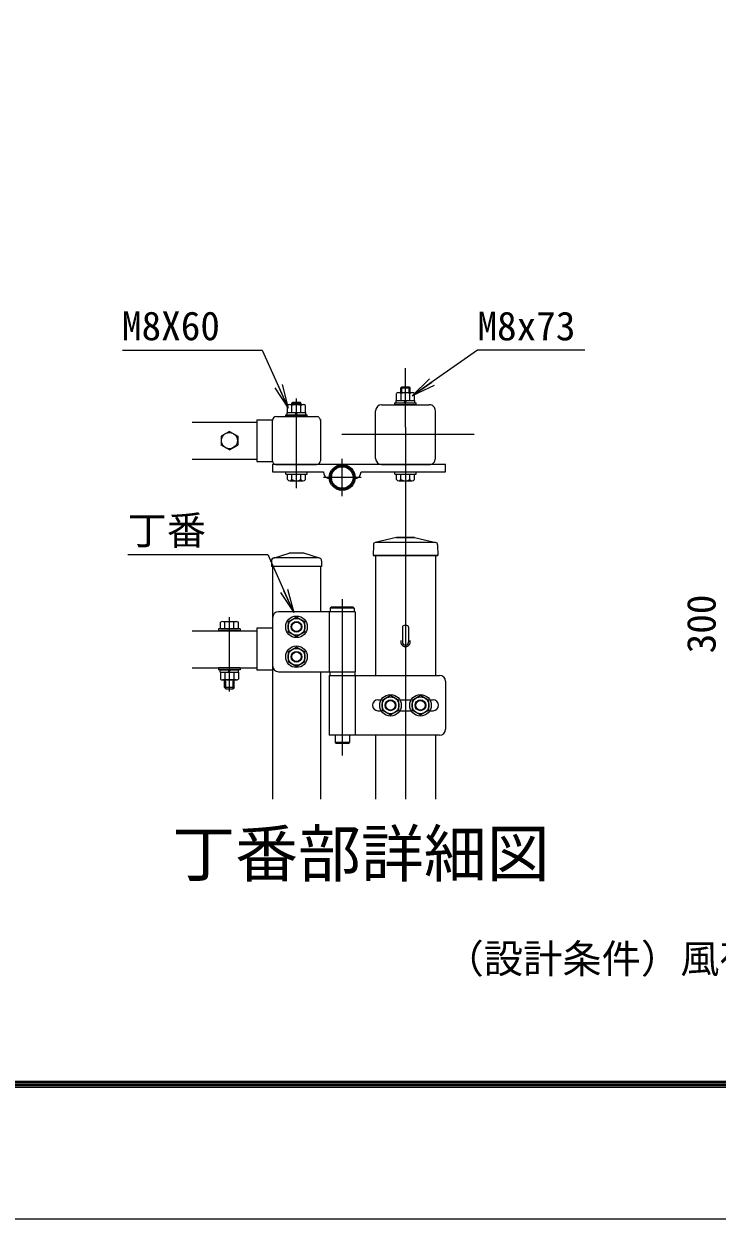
# Model space of a CAD drawing. Units: millimetres, scale not verified. Extents: x -6052 to 2348, y -2970 to 2970.
# Drawn here: x -3137 to -1980, y -2970 to -974 of the extents above; entities that cross this region are included whole.
import ezdxf
from ezdxf.enums import TextEntityAlignment as Align

# ---------------------------------------------------------------- set-up
doc = ezdxf.new("R2010")
doc.units = ezdxf.units.MM
doc.header["$LTSCALE"] = 20
doc.linetypes.add('USER1', pattern=[50.8, 31.75, -6.35, 6.35, -6.35])
doc.layers.add('0-1_D-TTL-TXT', color=7, linetype='Continuous')
for name, color, linetype, lineweight in [('0-2_D-STR-TXT', 7, 'Continuous', 13), ('0-3_D-STR1', 1, 'Continuous', 25), ('0-4_D-BMK', 2, 'USER1', 13), ('0-5_D-STR-DIM', 7, 'Continuous', 13), ('0-6_0', 7, 'Continuous', 25), ('0-7_D-STR3', 3, 'Continuous', 13), ('0-9_D-TTL', 7, 'Continuous', 25)]:
    doc.layers.add(name, color=color, linetype=linetype, lineweight=lineweight)
doc.styles.add('ＭＳ ゴシック', font='')
doc.styles.get('ＭＳ ゴシック').set_extended_font_data('MS Gothic')

# ---------------------------------------------------------------- blocks, each defined once
blk = doc.blocks.new('_Open')
at = {"layer": '0-6_0'}
blk.add_line((-20, 3.33), (0, 0), dxfattribs=at)
blk.add_lwpolyline([(-20, -3.33), (0, 0), (-20, 0)], dxfattribs=at)

msp = doc.modelspace()

# ---------------------------------------------------------------- linework, layer by layer
at = {"layer": '0-2_D-STR-TXT'}
for points in [[(-2972.82, -1518.88), (-2739.23, -1518.88), (-2696.63, -1614.07)], [(-2200.73, -1519.09), (-2380.03, -1519.09), (-2487.18, -1594.44)], [(-2963.59, -1860.3), (-2730, -1860.3), (-2687.4, -1955.49)]]:
    msp.add_lwpolyline(points, dxfattribs=at)
at = {"layer": '0-3_D-STR1'}
for p, q in [((-2539.87, -1610.1), (-2460.27, -1610.1)), ((-2748.07, -1635.25), (-2748.07, -1705.05)), ((-2748.07, -1635.25), (-2722.07, -1635.25)), ((-2715.67, -1630.1), (-2648.47, -1630.1)), ((-2642.07, -1635.1), (-2642.07, -1703.7)), ((-2550.07, -1699.9), (-2550.07, -1620.3)), ((-2450.07, -1699.9), (-2450.07, -1620.3)), ((-2856.26, -1639.1), (-2748.07, -1639.1)), ((-2722.07, -1703.7), (-2722.07, -1636.6)), ((-2856.26, -1701.1), (-2748.07, -1701.1)), ((-2748.07, -1705.05), (-2722.07, -1705.05)), ((-2715.67, -1710.1), (-2648.47, -1710.1)), ((-2539.87, -1710.1), (-2460.27, -1710.1)), ((-2515.07, -1832.05), (-2550.65, -1840.22)), ((-2515.07, -1832.05), (-2550.65, -1840.22)), ((-2515.07, -1832.05), (-2485.07, -1832.05)), ((-2485.07, -1832.05), (-2515.07, -1832.05)), ((-2485.07, -1832.05), (-2449.49, -1840.22)), ((-2485.07, -1832.05), (-2449.49, -1840.22)), ((-2553.76, -1844.05), (-2554.07, -1862.05)), ((-2553.76, -1844.05), (-2554.07, -1862.05)), ((-2450.25, -1840.05), (-2549.9, -1840.05)), ((-2446.39, -1844.05), (-2446.07, -1862.05)), ((-2724.07, -1870.84), (-2724.07, -1880.04)), ((-2720.68, -1866.26), (-2694.07, -1858.04)), ((-2644.15, -1866.04), (-2719.27, -1866.04)), ((-2670.07, -1858.04), (-2694.07, -1858.04)), ((-2643.45, -1866.26), (-2670.07, -1858.04)), ((-2640.07, -1870.84), (-2640.07, -1880.04)), ((-2554.07, -1862.05), (-2446.07, -1862.05)), ((-2446.07, -1862.05), (-2554.07, -1862.05)), ((-2550.07, -1862.05), (-2550.07, -2062.05)), ((-2450.07, -1862.05), (-2450.07, -2062.05)), ((-2640.07, -1880.04), (-2724.07, -1880.04)), ((-2722.07, -1880.04), (-2722.07, -2268.55)), ((-2642.07, -1880.04), (-2642.07, -1956.01)), ((-2856.26, -1987.55), (-2748.07, -1987.55)), ((-2748.07, -1983.55), (-2748.07, -2053.55)), ((-2722.07, -1983.55), (-2748.07, -1983.55)), ((-2856.26, -2049.55), (-2748.07, -2049.55)), ((-2722.07, -2053.55), (-2748.07, -2053.55)), ((-2642.07, -2056.01), (-2642.07, -2268.55)), ((-2550.07, -2162.05), (-2550.07, -2268.55)), ((-2450.07, -2162.05), (-2450.07, -2268.55))]:
    msp.add_line(p, q, dxfattribs=at)
for centre, radius, start, end in [((-2539.87, -1620.3), 10.2, 90.00031, 179.99985), ((-2460.27, -1620.3), 10.2, 0, 90.00028), ((-2715.67, -1636.5), 6.4, 90.00001, 179.99999), ((-2648.47, -1636.5), 6.4, 359.9993, 90.00003), ((-2715.67, -1703.7), 6.4, 179.99928, 270.00003), ((-2648.47, -1703.7), 6.4, 270, 359.99916), ((-2539.87, -1699.9), 10.2, 179.99984, 269.99973), ((-2460.27, -1699.9), 10.2, 269.9997, 0), ((-2549.76, -1844.12), 4, 102.93782, 179), ((-2549.76, -1844.12), 4, 102.93782, 179), ((-2450.38, -1844.12), 4, 1, 77.06218), ((-2719.27, -1870.84), 4.8, 90, 180), ((-2644.87, -1870.84), 4.8, 0, 72.84994), ((-2500.07, -2006.05), 8, 162.5424, 17.4576)]:
    msp.add_arc(centre, radius, start, end, dxfattribs=at)
at = {"layer": '0-4_D-BMK'}
for p, q in [((-2500.07, -1647.88), (-2500.07, -1548.87)), ((-2682.07, -1749.73), (-2682.07, -1599.75)), ((-2500.07, -1647.88), (-2500.07, -2268.55)), ((-2385.67, -1660.1), (-2606.53, -1660.11)), ((-2605.67, -1763.08), (-2605.67, -1700.33)), ((-2574.3, -1731.7), (-2637.04, -1731.7)), ((-2605.56, -1934.98), (-2605.56, -2195.93)), ((-2794.07, -2089.24), (-2794.07, -1965.06))]:
    msp.add_line(p, q, dxfattribs=at)
at = {"layer": '0-7_D-STR3'}
for p, q in [((-2515.07, -1602.9), (-2515.07, -1591.3)), ((-2511.63, -1589.9), (-2488.54, -1589.9)), ((-2508.07, -1582.11), (-2506.07, -1580.11)), ((-2508.07, -1589.9), (-2508.07, -1582.11)), ((-2507.57, -1602.9), (-2507.57, -1591.3)), ((-2494.07, -1589.9), (-2494.07, -1580.11)), ((-2492.57, -1602.9), (-2492.57, -1591.3)), ((-2492.07, -1589.9), (-2492.07, -1582.11)), ((-2485.07, -1602.9), (-2485.07, -1591.3)), ((-2697.07, -1622.9), (-2697.07, -1611.3)), ((-2693.63, -1609.9), (-2670.54, -1609.9)), ((-2690.07, -1608.11), (-2688.07, -1606.11)), ((-2690.07, -1609.9), (-2690.07, -1608.11)), ((-2689.57, -1622.9), (-2689.57, -1611.3)), ((-2676.07, -1609.9), (-2676.07, -1606.11)), ((-2674.57, -1622.9), (-2674.57, -1611.3)), ((-2674.07, -1609.9), (-2674.07, -1608.11)), ((-2667.07, -1622.9), (-2667.07, -1611.3)), ((-2518.07, -1610.1), (-2518.07, -1606.9)), ((-2518.07, -1606.9), (-2482.07, -1606.9)), ((-2482.07, -1610.1), (-2518.07, -1610.1)), ((-2515.47, -1606.9), (-2484.67, -1606.9)), ((-2515.07, -1602.9), (-2485.07, -1602.9)), ((-2502.21, -1606.9), (-2499.9, -1602.9)), ((-2500.82, -1606.9), (-2498.51, -1602.9)), ((-2484.67, -1606.9), (-2484.67, -1602.9)), ((-2482.07, -1610.1), (-2482.07, -1606.9)), ((-2700.07, -1630.1), (-2700.07, -1626.9)), ((-2700.07, -1626.9), (-2664.07, -1626.9)), ((-2664.07, -1630.1), (-2700.07, -1630.1)), ((-2697.47, -1626.9), (-2666.67, -1626.9)), ((-2697.07, -1622.9), (-2667.07, -1622.9)), ((-2684.21, -1626.9), (-2681.9, -1622.9)), ((-2682.82, -1626.9), (-2680.51, -1622.9)), ((-2666.67, -1626.9), (-2666.67, -1622.9)), ((-2664.07, -1630.1), (-2664.07, -1626.9)), ((-2794.07, -1654.65), (-2808.07, -1662.73)), ((-2794.07, -1654.65), (-2780.07, -1662.73)), ((-2808.07, -1662.73), (-2808.07, -1677.57)), ((-2780.07, -1662.73), (-2780.07, -1677.57)), ((-2794.07, -1685.65), (-2808.07, -1677.57)), ((-2794.07, -1685.65), (-2780.07, -1677.57)), ((-2433.27, -1710.1), (-2722.07, -1710.1)), ((-2700.07, -1722.1), (-2664.07, -1722.1)), ((-2700.07, -1726.1), (-2700.07, -1722.1)), ((-2700.07, -1726.1), (-2664.07, -1726.1)), ((-2697.07, -1734.94), (-2697.07, -1726.1)), ((-2697.07, -1726.1), (-2667.07, -1726.1)), ((-2689.59, -1734.94), (-2689.59, -1726.1)), ((-2674.55, -1734.94), (-2674.55, -1726.1)), ((-2667.07, -1734.94), (-2667.07, -1726.1)), ((-2664.07, -1726.1), (-2664.07, -1722.1)), ((-2518.07, -1722.1), (-2482.07, -1722.1)), ((-2518.07, -1726.1), (-2518.07, -1722.1)), ((-2518.07, -1726.1), (-2482.07, -1726.1)), ((-2515.07, -1734.94), (-2515.07, -1726.1)), ((-2515.07, -1726.1), (-2485.07, -1726.1)), ((-2507.59, -1734.94), (-2507.59, -1726.1)), ((-2492.55, -1734.94), (-2492.55, -1726.1)), ((-2485.07, -1734.94), (-2485.07, -1726.1)), ((-2482.07, -1726.1), (-2482.07, -1722.1)), ((-2693.33, -1737.1), (-2670.81, -1737.1)), ((-2511.33, -1737.1), (-2488.81, -1737.1)), ((-2585.67, -1950.05), (-2625.67, -1950.05)), ((-2587.67, -1948.05), (-2623.67, -1948.05)), ((-2809.08, -1984.35), (-2809.08, -1973.45)), ((-2805.33, -1972.34), (-2782.82, -1972.34)), ((-2801.58, -1984.35), (-2801.58, -1973.45)), ((-2786.57, -1984.35), (-2786.57, -1973.45)), ((-2779.07, -1984.35), (-2779.07, -1973.45)), ((-2722.07, -1966.05), (-2722.07, -2046.05)), ((-2584.07, -1956.05), (-2712.07, -1956.05)), ((-2627.27, -1956.05), (-2627.27, -2056.05)), ((-2585.67, -1956.05), (-2625.67, -1956.05)), ((-2584.07, -1956.05), (-2584.07, -2056.05)), ((-2812.07, -1984.35), (-2812.07, -1987.55)), ((-2776.07, -1984.35), (-2812.07, -1984.35)), ((-2776.07, -1987.55), (-2812.07, -1987.55)), ((-2809.08, -1984.35), (-2779.07, -1984.35)), ((-2776.07, -1984.35), (-2776.07, -1987.55)), ((-2505.27, -1981.71), (-2505.27, -2006.05)), ((-2494.87, -1981.71), (-2494.87, -2006.05)), ((-2812.07, -2049.55), (-2812.07, -2052.75)), ((-2776.07, -2049.55), (-2812.07, -2049.55)), ((-2776.07, -2052.75), (-2812.07, -2052.75)), ((-2796.21, -2056.75), (-2793.9, -2052.75)), ((-2794.82, -2056.75), (-2792.52, -2052.75)), ((-2776.07, -2049.55), (-2776.07, -2052.75)), ((-2809.08, -2056.75), (-2809.08, -2068.64)), ((-2782.82, -2069.75), (-2805.33, -2069.75)), ((-2802.07, -2082.35), (-2802.07, -2069.75)), ((-2801.58, -2056.75), (-2801.58, -2068.64)), ((-2800.07, -2084.35), (-2800.07, -2069.75)), ((-2788.07, -2084.35), (-2788.07, -2069.75)), ((-2786.57, -2056.75), (-2786.57, -2068.64)), ((-2786.07, -2082.35), (-2786.07, -2069.75)), ((-2779.07, -2056.75), (-2779.07, -2068.64)), ((-2712.07, -2056.05), (-2584.07, -2056.05)), ((-2627.27, -2062.05), (-2443.27, -2062.05)), ((-2627.27, -2062.05), (-2627.27, -2162.05)), ((-2626.67, -2056.05), (-2584.67, -2056.05)), ((-2584.67, -2056.05), (-2584.67, -2062.05)), ((-2584.07, -2062.05), (-2584.07, -2162.05)), ((-2433.27, -2072.05), (-2433.27, -2152.05)), ((-2800.07, -2084.35), (-2802.07, -2082.35)), ((-2786.07, -2082.35), (-2802.07, -2082.35)), ((-2800.07, -2084.35), (-2788.07, -2084.35)), ((-2786.07, -2082.35), (-2788.07, -2084.35)), ((-2555.07, -2112.05), (-2554.87, -2112.05)), ((-2546.07, -2103.05), (-2540.66, -2103.05)), ((-2509.48, -2103.05), (-2490.66, -2103.05)), ((-2459.48, -2103.05), (-2454.07, -2103.05)), ((-2445.07, -2112.05), (-2444.87, -2112.05)), ((-2546.07, -2121.05), (-2540.66, -2121.05)), ((-2509.48, -2121.05), (-2490.66, -2121.05)), ((-2459.48, -2121.05), (-2454.07, -2121.05)), ((-2443.27, -2162.05), (-2627.27, -2162.05)), ((-2617.67, -2162.05), (-2617.67, -2174.05)), ((-2615.67, -2176.05), (-2617.67, -2174.05)), ((-2593.67, -2174.05), (-2617.67, -2174.05)), ((-2595.67, -2176.05), (-2593.67, -2174.05)), ((-2593.67, -2162.05), (-2593.67, -2174.05)), ((-2595.67, -2176.05), (-2615.67, -2176.05))]:
    msp.add_line(p, q, dxfattribs=at)
for points in [[(-2508.07, -1582.11), (-2492.07, -1582.11), (-2494.07, -1580.11)], [(-2506.07, -1589.9), (-2506.07, -1580.11), (-2494.07, -1580.11)], [(-2690.07, -1608.11), (-2674.07, -1608.11), (-2676.07, -1606.11)], [(-2688.07, -1609.9), (-2688.07, -1606.11), (-2676.07, -1606.11)], [(-2515.47, -1606.9), (-2515.47, -1602.9), (-2484.67, -1602.9)], [(-2697.47, -1626.9), (-2697.47, -1622.9), (-2666.67, -1622.9)], [(-2722.07, -1710.1), (-2722.07, -1722.1), (-2637.02, -1722.1)], [(-2574.32, -1722.1), (-2433.27, -1722.1), (-2433.27, -1710.1)], [(-2623.67, -1948.05), (-2625.67, -1950.05), (-2625.67, -1956.05)], [(-2587.67, -1948.05), (-2585.67, -1950.05), (-2585.67, -1956.05)], [(-2809.47, -2056.75), (-2778.67, -2056.75), (-2778.67, -2052.75)], [(-2809.47, -2056.75), (-2809.47, -2052.75), (-2778.67, -2052.75)], [(-2626.67, -2056.05), (-2626.67, -2062.05), (-2584.67, -2062.05)]]:
    msp.add_lwpolyline(points, dxfattribs=at)
for points in [[(-2682.07, -1964.85), (-2696.1, -1972.95), (-2696.1, -1989.15), (-2682.07, -1997.25), (-2668.04, -1989.15), (-2668.04, -1972.95)], [(-2682.07, -2014.85), (-2696.1, -2022.95), (-2696.1, -2039.15), (-2682.07, -2047.25), (-2668.04, -2039.15), (-2668.04, -2022.95)], [(-2525.07, -2095.85), (-2539.1, -2103.95), (-2539.1, -2120.15), (-2525.07, -2128.25), (-2511.04, -2120.15), (-2511.04, -2103.95)], [(-2475.07, -2095.85), (-2489.1, -2103.95), (-2489.1, -2120.15), (-2475.07, -2128.25), (-2461.04, -2120.15), (-2461.04, -2103.95)]]:
    msp.add_lwpolyline(points, close=True, dxfattribs=at)
for centre, radius in [((-2794.07, -1670.15), 13.42), ((-2605.67, -1731.7), 21.6), ((-2605.67, -1731.7), 20), ((-2605.67, -1731.7), 18), ((-2682.07, -1981.05), 18), ((-2682.07, -1981.05), 14.07), ((-2682.07, -1981.05), 9), ((-2682.07, -1981.05), 8), ((-2682.07, -2031.05), 18), ((-2682.07, -2031.05), 14.07), ((-2682.07, -2031.05), 9), ((-2682.07, -2031.05), 8), ((-2525.07, -2112.05), 18), ((-2475.07, -2112.05), 18), ((-2525.07, -2112.05), 14.07), ((-2525.07, -2112.05), 9), ((-2525.07, -2112.05), 8), ((-2475.07, -2112.05), 14.07), ((-2475.07, -2112.05), 9), ((-2475.07, -2112.05), 8)]:
    msp.add_circle(centre, radius, dxfattribs=at)
for centre, radius, start, end in [((-2511.32, -1595.59), 5.7, 48.83491, 131.16509), ((-2500.07, -1610.69), 20.79, 68.85295, 111.14705), ((-2488.82, -1595.6), 5.7, 48.86505, 131.13495), ((-2693.32, -1615.59), 5.7, 48.83491, 131.16509), ((-2682.07, -1630.69), 20.79, 68.85295, 111.14705), ((-2670.82, -1615.6), 5.7, 48.86505, 131.13495), ((-2693.33, -1732.78), 4.32, 210, 330), ((-2682.07, -1722.95), 14.16, 237.93138, 302.06862), ((-2670.81, -1732.78), 4.32, 210, 330), ((-2625.02, -1722.1), 12, 180, 259.73982), ((-2586.32, -1722.1), 12, 280.26018, 0), ((-2511.33, -1732.78), 4.32, 210, 330), ((-2500.07, -1722.95), 14.16, 237.93138, 302.06862), ((-2488.81, -1732.78), 4.32, 210, 330), ((-2805.33, -1979.25), 6.91, 57.13278, 122.86722), ((-2794.07, -1998.32), 25.98, 73.22135, 106.77865), ((-2782.82, -1979.25), 6.91, 57.13278, 122.86722), ((-2712.07, -1966.05), 10, 90, 180), ((-2500.07, -2006.05), 5.2, 180, 0), ((-2712.07, -2046.05), 10, 180, 270), ((-2805.33, -2062.84), 6.91, 237.13278, 302.86722), ((-2794.07, -2043.77), 25.98, 253.22135, 286.77865), ((-2782.82, -2062.84), 6.91, 237.13278, 302.86722), ((-2443.27, -2072.05), 10, 0, 90), ((-2546.07, -2112.05), 9, 90, 180), ((-2546.07, -2112.05), 9, 180, 270), ((-2454.07, -2112.05), 9, 0, 90), ((-2454.07, -2112.05), 9, 270, 0), ((-2443.27, -2152.05), 10, 270, 0)]:
    msp.add_arc(centre, radius, start, end, dxfattribs=at)
msp.add_ellipse((-2500.07, -1981.74), major_axis=(-5.2, 0), ratio=0.649974, start_param=3.1415927, end_param=6.2831853, dxfattribs=at)
at = {"layer": '0-9_D-TTL', "color": 2}
msp.add_lwpolyline([(-6052.49, 2970), (2347.51, 2970), (2347.51, -2970), (-6052.49, -2970)], close=True, dxfattribs=at)
at = {"layer": '0-9_D-TTL'}
for points in [[(-5782.49, 2750), (2077.51, 2750), (2077.51, -2750), (-5782.49, -2750)], [(-5779.99, 2747.5), (2075.01, 2747.5), (2075.01, -2747.5), (-5779.99, -2747.5)], [(-5777.49, 2745), (2072.51, 2745), (2072.51, -2745), (-5777.49, -2745)], [(-5774.99, 2742.5), (2070.01, 2742.5), (2070.01, -2742.5), (-5774.99, -2742.5)], [(-5772.49, 2740), (2067.51, 2740), (2067.51, -2740), (-5772.49, -2740)]]:
    msp.add_lwpolyline(points, close=True, dxfattribs=at)

# ---------------------------------------------------------------- block references
at = {"layer": '0-2_D-STR-TXT', "xscale": 2, "yscale": 2}
for p, rotation in [((-2488.82, -1595.6), 215.11702), ((-2695.82, -1615.89), 294.10901), ((-2686.59, -1957.31), 294.10901)]:
    msp.add_blockref('_Open', p, dxfattribs=dict(at, rotation=rotation))

# ---------------------------------------------------------------- texts
at = {"layer": '0-1_D-TTL-TXT', "style": 'ＭＳ ゴシック'}
for s, height, p in [('丁番部詳細図', 76.98, (-2889.54, -2421.22)), ('（設計条件）風荷重：昭和57年改正 建築基準法・同施行令に基づく風圧力に準拠。', 48.09, (-2434.94, -2573.6)), ('（設計条件）風荷重：昭和57年改正 建築基準法・同施行令に基づく風圧力に準拠。', 48.09, (-2434.94, -2573.6))]:
    msp.add_text(s, height=height, dxfattribs=at).set_placement(p, align=Align.BOTTOM_LEFT)
at = {"layer": '0-2_D-STR-TXT', "style": 'ＭＳ ゴシック'}
for s, p in [('M8X60', (-2973.45, -1516.91)), ('M8x73', (-2379.91, -1517.14)), ('丁番', (-2964.22, -1858.33)), ('（設計条件）風荷重：昭和57年改正 建築基準法・同施行令に基づく風圧力に準拠。', (-2434.94, -2573.6))]:
    msp.add_text(s, height=48.09, dxfattribs=at).set_placement(p, align=Align.BOTTOM_LEFT)
at = {"layer": '0-5_D-STR-DIM', "style": 'ＭＳ ゴシック'}
msp.add_text('300', height=48.09, rotation=90, dxfattribs=at).set_placement((-1967.77, -2025.31), align=Align.BOTTOM_LEFT)

doc.saveas('drawing.dxf')
